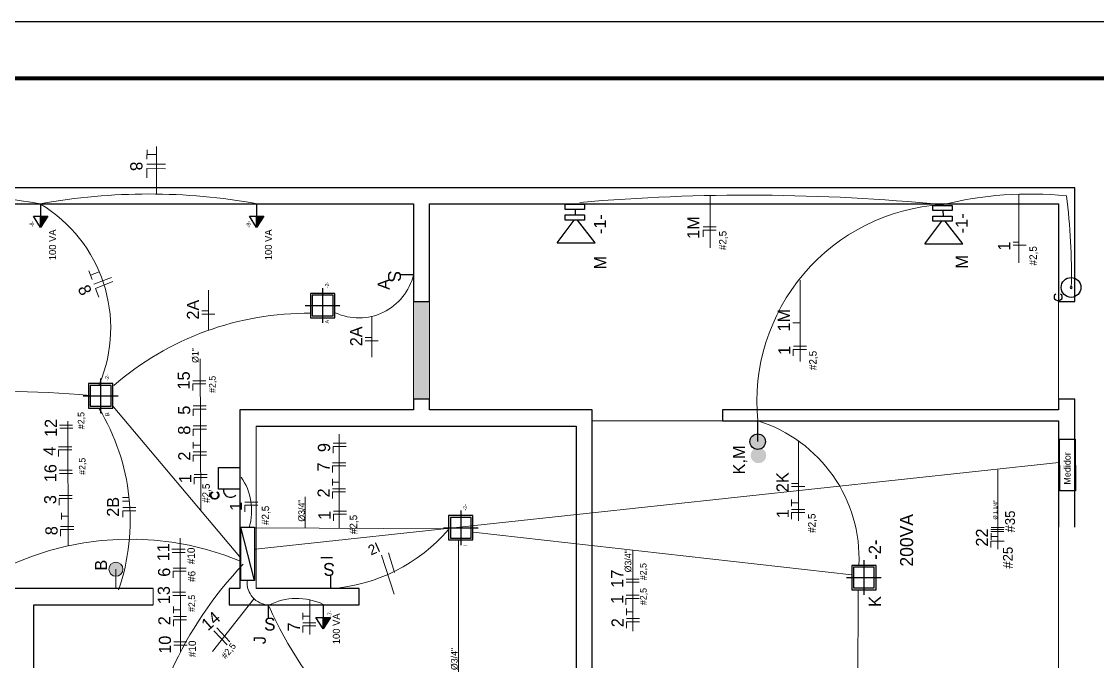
# Model space of a CAD drawing. Extents: x 419.58 to 420, y 0 to 0.295.
# Drawn here: x 419.7972 to 419.9295, y 0.2163 to 0.295 of the extents above; entities that cross this region are included whole.
import ezdxf

# ---------------------------------------------------------------- set-up
doc = ezdxf.new("R2010")
doc.units = 0
doc.header["$MEASUREMENT"] = 0
doc.linetypes.add('DASHDOT', pattern=[1, 0.5, -0.25, 0, -0.25])
doc.linetypes.add('DASHED', pattern=[1.905, 1.27, -0.635])
doc.layers.get('0').update_dxf_attribs({"linetype": 'CONTINUOUS'})
for name, color, linetype in [('08', 8, 'CONTINUOUS'), ('EE-INTERRUPTOR', 10, 'CONTINUOUS'), ('Tomada', 10, 'CONTINUOUS')]:
    doc.layers.add(name, color=color, linetype=linetype)
for name, color, linetype, lineweight in [('A-AREA-IDEN', 32, 'CONTINUOUS', 9), ('A-DETL-GENF', 92, 'CONTINUOUS', 9), ('A-FLOR', 192, 'CONTINUOUS', 9), ('A-FLOR-PATT', 8, 'CONTINUOUS', 9), ('A-WALL', 18, 'CONTINUOUS', 9), ('AL2', 19, 'CONTINUOUS', 20)]:
    doc.layers.add(name, color=color, linetype=linetype, lineweight=lineweight)
doc.styles.add('ROMAND', font='Romand', dxfattribs={"height": 0.3})

# ---------------------------------------------------------------- blocks, each defined once
blk = doc.blocks.new('A$C2d1ab4d6')
for points in [[(27.33165064993955, 157.931650649939), (27.33165064993955, 27.33165064993864), (157.9316506499381, 27.33165064993864), (157.9316506499381, 157.931650649939)], [(37.33165064993955, 147.931650649939), (37.33165064993955, 37.33165064993864), (147.9316506499381, 37.33165064993864), (147.9316506499381, 147.931650649939)]]:
    blk.add_lwpolyline(points, close=True)
at = {"layer": '08', "linetype": 'DASHDOT'}
for p, q in [((92.63165064993882, 185.2633012998776), (92.63165064993882, 0)), ((185.2633012998776, 92.63165064993882), (0, 92.63165064993882))]:
    blk.add_line(p, q, dxfattribs=at)

msp = doc.modelspace()

# ---------------------------------------------------------------- hatches: boundary and pattern name
at = {"ltscale": 50}
h = msp.add_hatch(color=1, dxfattribs=at)
h.dxf.hatch_style = 1
h.paths.add_polyline_path([(419.80040112344, 0.2710696070467407), (419.7995182691087, 0.2710696070467407), (419.7995182691087, 0.2696570401167833)])
h = msp.add_hatch(color=1, dxfattribs=at)
h.dxf.hatch_style = 1
h.paths.add_polyline_path([(419.8269578631304, 0.2710702157525589), (419.8260750087991, 0.2710702157525589), (419.8260750087991, 0.2696576488226015)])
at = {"true_color": 0xcd2027}
h = msp.add_hatch(color=242, dxfattribs=at)
h.dxf.hatch_style = 1
h.paths.add_polyline_path([(419.8877132205279, 0.2442662107282558, 1), (419.8877132205279, 0.2423621025970988, 1)])
h = msp.add_hatch(color=242, dxfattribs=at)
h.dxf.hatch_style = 1
h.paths.add_polyline_path([(419.887803470878, 0.2406617944851632, 1), (419.887803470878, 0.2425659026162634, 1)])
at = {"true_color": 0x000000}
h = msp.add_hatch(color=18, dxfattribs=at)
h.dxf.hatch_style = 1
h.paths.add_polyline_path([(419.8087666347207, 0.2284861385658132, -1), (419.8087666347207, 0.2267504540465097, -1)])
at = {"ltscale": 50}
h = msp.add_hatch(color=1, dxfattribs=at)
h.dxf.hatch_style = 1
h.paths.add_polyline_path([(419.8351481976099, 0.2216778827411758), (419.8342653432787, 0.2216778827411758), (419.8342653432787, 0.2202653158112184)])
at = {"layer": 'A-FLOR-PATT'}
h = msp.add_hatch(dxfattribs=at)
h.set_pattern_fill('FP_6', color=256, scale=0.01333333333333333, angle=90, style=0, pattern_type=2)
h.set_pattern_definition([(90, (419.7679709294536, -0.3489698819169575), (-0.00136, 0.005413333333333334), [0.0004533333333333334, -0.003613333333333334, 0.0004533333333333334, -0.003613333333333334, -0.02168]), (90, (419.7679709294536, -0.3489698819169575), (-0.00136, 0.005413333333333334), [-0.008133333333333334, 0.0004533333333333334, -0.007680000000000001, 0.0004533333333333334, -0.003613333333333334, -0.00948]), (90, (419.7679709294536, -0.3489698819169575), (-0.00136, 0.005413333333333334), [-0.02032, 0.0004533333333333334, -0.002266666666666667, 0.0004533333333333334, -0.00632]), (210, (419.7672909294536, -0.3469432152502918), (-0.004008084185819762, -0.003884461215813502), [0.0004533333333333329, -0.00361333333333333, 0.0004533333333333329, -0.00361333333333333, -0.02167999999999998]), (210, (419.7672909294536, -0.3469432152502918), (-0.004008084185819762, -0.003884461215813502), [-0.008133333333333326, 0.0004533333333333329, -0.007679999999999994, 0.0004533333333333329, -0.00361333333333333, -0.009479999999999992]), (210, (419.7672909294536, -0.3469432152502918), (-0.004008084185819762, -0.003884461215813502), [-0.02031999999999999, 0.0004533333333333329, -0.002266666666666665, 0.0004533333333333329, -0.006319999999999997]), (330.0000000000001, (419.7645842627869, -0.3462632152502465), (0.005368084185819762, -0.00152887211751983), [0.0004533333333333334, -0.003613333333333334, 0.0004533333333333334, -0.003613333333333334, -0.02168]), (330.0000000000001, (419.7645842627869, -0.3462632152502465), (0.005368084185819762, -0.00152887211751983), [-0.008133333333333334, 0.0004533333333333334, -0.007680000000000001, 0.0004533333333333334, -0.003613333333333334, -0.00948]), (330.0000000000001, (419.7645842627869, -0.3462632152502465), (0.005368084185819762, -0.00152887211751983), [-0.02032, 0.0004533333333333334, -0.002266666666666667, 0.0004533333333333334, -0.00632])])
h.paths.add_polyline_path([(419.8473628707376, 0.2605545955343587), (419.8453628707376, 0.2605545955343587), (419.8453628707376, 0.2485545955343582), (419.8473628707376, 0.2485545955343582)], flags=0)
h.paths.add_polyline_path([(419.8160295374043, 0.2092212622010265), (419.8160295374043, 0.2112212622010361), (419.8080295374043, 0.2112212622010361), (419.8080295374043, 0.2092212622010265), (419.8085742007169, 0.2092212622010265)], flags=0)
h.paths.add_polyline_path([(419.7560295374043, 0.2232212622010366), (419.7560295374043, 0.2252212622010461), (419.7480295374042, 0.2252212622010461), (419.7480295374042, 0.2232212622010366), (419.7483263491387, 0.2232212622010366)], flags=0)
h.paths.add_polyline_path([(419.7366962040709, 0.2232212622010366), (419.7366962040709, 0.2252212622010461), (419.7260295374043, 0.2252212622010461), (419.7260295374043, 0.2232212622010366), (419.736276778823, 0.2232212622010366)], flags=0)
h.paths.add_polyline_path([(419.7353628707376, 0.1878879288676671), (419.7260295374043, 0.1878879288676671), (419.7260295374043, 0.1858879288677144), (419.7353628707376, 0.1858879288677144)], flags=0)
h.paths.add_polyline_path([(419.6840295374043, 0.2022212622010215), (419.6840239150674, 0.2102212622010029), (419.6820295374043, 0.2102212622010029), (419.6820295374043, 0.2022212622010215)], flags=0)
h.paths.add_polyline_path([(419.6840295374043, 0.1892212622010447), (419.6840295374043, 0.1972212622010261), (419.6820295374043, 0.1972212622010261), (419.6820295374043, 0.1892212622010447)], flags=0)

# ---------------------------------------------------------------- linework, layer by layer
msp.add_line((419.58, 0.2950000000000568), (420, 0.2950000000000568))
at = {"color": 1, "ltscale": 63}
for p, q in [((419.7995182691087, 0.2725836683482044), (419.7995182691087, 0.2710696070467407)), ((419.8260750087991, 0.2725842770539657), (419.8260750087991, 0.2710702157525589)), ((419.7986354147775, 0.2710696070467407), (419.80040112344, 0.2710696070467407)), ((419.7995182691087, 0.2696570401167833), (419.7986354147775, 0.2710696070467407)), ((419.80040112344, 0.2710696070467407), (419.7995182691087, 0.2696570401167833)), ((419.7995182691087, 0.2696570401167833), (419.7995182691087, 0.2710696070467407)), ((419.8251921544679, 0.2710702157525589), (419.8269578631304, 0.2710702157525589)), ((419.8260750087991, 0.2696576488226015), (419.8251921544679, 0.2710702157525589)), ((419.8269578631304, 0.2710702157525589), (419.8260750087991, 0.2696576488226015)), ((419.8260750087991, 0.2696576488226015), (419.8260750087991, 0.2710702157525589)), ((419.8342653432787, 0.2231919440425827), (419.8342653432787, 0.2216778827411758)), ((419.8333824889474, 0.2216778827411758), (419.8351481976099, 0.2216778827411758)), ((419.8342653432787, 0.2202653158112184), (419.8333824889474, 0.2216778827411758)), ((419.8351481976099, 0.2216778827411758), (419.8342653432787, 0.2202653158112184)), ((419.8342653432787, 0.2202653158112184), (419.8342653432787, 0.2216778827411758))]:
    msp.add_line(p, q, dxfattribs=at)
at = {"color": 242, "true_color": 0xcd2027}
msp.add_line((419.8877132205279, 0.2433141566626773), (419.8877132205279, 0.245882922409919), dxfattribs=at)
at = {"color": 1}
for p, q in [((419.821395798321, 0.2401159188554516), (419.8240295374043, 0.2401159188554516)), ((419.821395798321, 0.2374821797721438), (419.821395798321, 0.2401159188554516)), ((419.8240295374043, 0.2401159188554516), (419.8240295374043, 0.2374821797721438)), ((419.8240295374043, 0.2374821797721438), (419.821395798321, 0.2374821797721438))]:
    msp.add_line(p, q, dxfattribs=at)
at = {"const_width": 0.0005}
msp.add_lwpolyline([(419.605, 0.00700000000005679), (419.605, 0.2880000000000568), (419.993, 0.2880000000000568), (419.993, 0.007000000000056843)], close=True, dxfattribs=at)
at = {"color": 1}
msp.add_lwpolyline([(419.8258096242135, 0.2262134214707316), (419.8241449288737, 0.2262134214707316), (419.8241449288737, 0.232777282632469), (419.8258096242135, 0.232777282632469)], close=True, dxfattribs=at)
msp.add_lwpolyline([(419.8258096242135, 0.2262134214707316), (419.8241449288737, 0.232777282632469)], dxfattribs=at)
msp.add_circle((419.9262537442351, 0.2622820638997609), 0.001217632108602201, dxfattribs=at)
at = {"color": 242, "true_color": 0xcd2027}
msp.add_circle((419.8877132205279, 0.2433141566626773), 0.0009520540655516186, dxfattribs=at)
at = {"color": 1}
for centre, radius, start, end in [((419.9262537442351, 0.2622820638997609), 0.0001141530101814606, 90, 270), ((419.9262537442351, 0.2622820638997609), 0.0001141530101814606, 270, 90), ((419.8228792820415, 0.2373665957376829), 0.0008996867579376365, 172.6187296064295, 314.2801853225651)]:
    msp.add_arc(centre, radius, start, end, dxfattribs=at)
at = {"layer": 'A-AREA-IDEN', "color": 251, "true_color": 0x636466}
for p, q in [((419.813785806859, 0.2737800956421097), (419.8137573704307, 0.2796144764525934)), ((419.8125942732322, 0.2780541182803518), (419.8126035936914, 0.2792041967878731)), ((419.8126009751675, 0.2786425254262781), (419.8137518810945, 0.2786331982613888)), ((419.8125734488141, 0.275757601218686), (419.8125827692734, 0.2769076797261505)), ((419.8125827692734, 0.2769076797261505), (419.8148829262884, 0.2768890388076102)), ((419.8125891142466, 0.2774602107071473), (419.8148892712617, 0.2774415697885502)), ((419.8818750779392, 0.2735675734077745), (419.8818750779392, 0.2671478295942507)), ((419.9198411670985, 0.2737094319019775), (419.9198411670985, 0.2653149613878441)), ((419.8810007066016, 0.2685278575401071), (419.8810007066016, 0.2693322262784363)), ((419.8810007066016, 0.2693322262784363), (419.8826094440782, 0.2693322262784363)), ((419.8810020124102, 0.2697186788691965), (419.8826107498869, 0.2697186788691965)), ((419.9191151234988, 0.2674839210535538), (419.9207238609755, 0.2674839210535538)), ((419.9191164293075, 0.267870373644314), (419.9198334743875, 0.267870373644314)), ((419.8058528149543, 0.2632435200462737), (419.8054423453398, 0.2643178952786798)), ((419.805644609466, 0.2637939002420921), (419.8067197576535, 0.2642046651673695)), ((419.806064461916, 0.2626885800637524), (419.8082132123808, 0.263509519292711)), ((419.8062599246559, 0.2621717386364821), (419.8084086751207, 0.2629926778654408)), ((419.8066703942704, 0.2610973634040761), (419.8062599246559, 0.2621717386364821)), ((419.8929202672829, 0.2631927692928571), (419.8929202672829, 0.2531843087925267)), ((419.8201782214548, 0.2619508827678487), (419.8201782214548, 0.2569962188117074)), ((419.8193525369279, 0.2593992100065634), (419.8201569056662, 0.2593992100065634)), ((419.8193512311192, 0.2590127574158032), (419.8209599685959, 0.2590127574158032)), ((419.8402567741008, 0.2586700983042078), (419.8402567741008, 0.2537154343480097)), ((419.8920504769331, 0.2579341672957867), (419.8928627152974, 0.2579341672957867)), ((419.8394297837651, 0.2557319729521623), (419.8410385212418, 0.2557319729521623)), ((419.8394310895738, 0.2561184255429225), (419.8402354583121, 0.2561184255429225)), ((419.8920908300629, 0.2538596984688866), (419.8920908300629, 0.2546640672072158)), ((419.8920908300629, 0.2546640672072158), (419.8936995675396, 0.2546640672072158)), ((419.8920921358716, 0.255050519797976), (419.8937008733482, 0.255050519797976)), ((419.8192010266006, 0.234861334703794), (419.8191475361989, 0.2534850026095796)), ((419.8182221578455, 0.2495978005509869), (419.8182221578455, 0.2504100389152768)), ((419.8182221578455, 0.2504100389152768), (419.819846634574, 0.2504100389152768)), ((419.8182234764296, 0.2508002724055132), (419.8198479531582, 0.2508002724055132)), ((419.8182697522311, 0.2477036559617432), (419.8198942289596, 0.2477036559617432)), ((419.8182684336469, 0.2465011841072169), (419.8182684336469, 0.2473134224715068)), ((419.8182684336469, 0.2473134224715068), (419.8198929103755, 0.2473134224715068)), ((419.8018449405411, 0.2453542980702537), (419.8034536780177, 0.2453542980702537)), ((419.801870886743, 0.2449611640509488), (419.8034796242196, 0.2449611640509488)), ((419.8028983901492, 0.2304723886149986), (419.8028683225683, 0.2458184635748353)), ((419.8182792629813, 0.2440394742672538), (419.8182792629813, 0.2448517126315437)), ((419.8182792629813, 0.2448517126315437), (419.8199037397099, 0.2448517126315437)), ((419.8182805815655, 0.2452419461217801), (419.8199050582941, 0.2452419461217801)), ((419.8362391270724, 0.2326961384072774), (419.8362391270724, 0.2442306858499705)), ((419.8017089390518, 0.2414730528314522), (419.8017089390518, 0.242285291195742)), ((419.8017089390518, 0.242285291195742), (419.8033334157804, 0.242285291195742)), ((419.8017102576359, 0.2426755246859784), (419.8033347343646, 0.2426755246859784)), ((419.8182876523761, 0.2424560991448743), (419.8182876523761, 0.2432604678832035)), ((419.8182890044925, 0.2428676440201798), (419.8190939519308, 0.2428676440201798)), ((419.8354832878275, 0.2418989780775291), (419.8354832878275, 0.242711216441819)), ((419.8354832878275, 0.242711216441819), (419.8371077645561, 0.242711216441819)), ((419.8354846064116, 0.2431014499320554), (419.8371090831403, 0.2431014499320554)), ((419.8927207407075, 0.2433377295625974), (419.8927207407075, 0.2335797759499769)), ((419.8182861046994, 0.2408498949209843), (419.8182861046994, 0.2416542636593704)), ((419.8182861046994, 0.2416542636593704), (419.819894842176, 0.2416542636593704)), ((419.818287410508, 0.2420407162500737), (419.8198961479847, 0.2420407162500737)), ((419.8017965768641, 0.2397955450052223), (419.8034053143409, 0.2397955450052223)), ((419.8354128728795, 0.2395159017437436), (419.8354128728795, 0.2403281401080335)), ((419.8354128728795, 0.2403281401080335), (419.8370373496081, 0.2403281401080335)), ((419.8354141914636, 0.2407183735982699), (419.8370386681922, 0.2407183735982699)), ((419.9172333855249, 0.2398303837949811), (419.9172333855249, 0.2300724301823038)), ((419.8018225230661, 0.2394024109859743), (419.8034312605428, 0.2394024109859743)), ((419.818392983058, 0.2380855214063899), (419.818392983058, 0.2388898901447192)), ((419.818392983058, 0.2388898901447192), (419.8200017205347, 0.2388898901447192)), ((419.8183942888667, 0.2392763427354794), (419.8200030263434, 0.2392763427354794)), ((419.8354212622743, 0.2379325266213641), (419.8354212622743, 0.2387368953597502)), ((419.8354226143907, 0.2383440714966696), (419.836227561829, 0.2383440714966696)), ((419.8354197145975, 0.2363263223974741), (419.8354197145975, 0.2371306911358602)), ((419.8354197145975, 0.2371306911358602), (419.8370284520742, 0.2371306911358602)), ((419.8354210204062, 0.2375171437266204), (419.8370297578829, 0.2375171437266204)), ((419.8918750614629, 0.2377761491741808), (419.8934995381915, 0.2377761491741808)), ((419.8918763800471, 0.2381663826643603), (419.8926886184114, 0.2381663826643603)), ((419.8017947327751, 0.2355057108409824), (419.8017947327751, 0.2363100795793116)), ((419.8017947327751, 0.2363100795793116), (419.8034034702519, 0.2363100795793116)), ((419.8017960385838, 0.2366965321700718), (419.8034047760605, 0.2366965321700718)), ((419.809578562503, 0.2364310186210332), (419.8103835099413, 0.2364310186210332)), ((419.8095951507808, 0.2359937902566003), (419.8103995195191, 0.2359937902566003)), ((419.8246388855297, 0.2358666826764306), (419.8262476230065, 0.2358666826764306)), ((419.8320660864677, 0.232721377369387), (419.8320469214141, 0.2365388513582616)), ((419.8918834508577, 0.2353805356874545), (419.8918834508577, 0.2361849044258406)), ((419.8918848029741, 0.23579208056276), (419.8926897504124, 0.23579208056276)), ((419.8020965382041, 0.2337397209690835), (419.8020965382041, 0.2345440897074127)), ((419.8096051920105, 0.2339995807155333), (419.8096051920105, 0.2348039494538625)), ((419.8096051920105, 0.2348039494538625), (419.8112139294872, 0.2348039494538625)), ((419.8096064978191, 0.2351904020446227), (419.8112152352958, 0.2351904020446227)), ((419.8246375797211, 0.2346758613473412), (419.8246375797211, 0.2354802300856704)), ((419.8246375797211, 0.2354802300856704), (419.8262463171978, 0.2354802300856704)), ((419.8355265929562, 0.2335619488828797), (419.8355265929562, 0.234366317621209)), ((419.8355265929562, 0.234366317621209), (419.8371353304329, 0.234366317621209)), ((419.8355278987648, 0.2347527702119692), (419.8371366362415, 0.2347527702119692)), ((419.891881903181, 0.2337743314636214), (419.891881903181, 0.2345787002019506)), ((419.891881903181, 0.2345787002019506), (419.8934906406577, 0.2345787002019506)), ((419.8918832089897, 0.2349651527927108), (419.8934919464663, 0.2349651527927108)), ((419.8020978903206, 0.2341512658443889), (419.8029028377589, 0.2341512658443889)), ((419.8019641220137, 0.2316759995313191), (419.8019641220137, 0.232488237895609)), ((419.8019641220137, 0.232488237895609), (419.8035885987423, 0.232488237895609)), ((419.8019654405978, 0.2328784713858454), (419.8035899173265, 0.2328784713858454)), ((419.9163855674479, 0.2322712220418452), (419.9179943049246, 0.2322712220418452)), ((419.9164030700916, 0.2324893642096981), (419.917994014823, 0.2324898842100538)), ((419.9164063820343, 0.2312260913871), (419.9164063820343, 0.2320304601254293)), ((419.9164077341507, 0.2316376362624055), (419.917212681589, 0.2316376362624055)), ((419.9164128689715, 0.2327470823127555), (419.9180373457002, 0.2327470823127555)), ((419.8166988769868, 0.2173941474171102), (419.8166649544483, 0.2314315955462689)), ((419.9163945479984, 0.2302669856959483), (419.9163945479984, 0.2310713544342775)), ((419.9163945479984, 0.2310713544342775), (419.9180032854752, 0.2310713544342775)), ((419.8156708244258, 0.2300754062350734), (419.8172795619025, 0.2300754062350734)), ((419.8156967706277, 0.2296822722157685), (419.8173055081044, 0.2296822722157685)), ((419.8414423071832, 0.229359120958236), (419.8429946439645, 0.2245579376465798)), ((419.8422804022206, 0.2296310387207541), (419.8430571290226, 0.2272287199685366)), ((419.8723541949865, 0.2299036360580544), (419.8723541949865, 0.2200113390271099)), ((419.8158013383886, 0.2277590429756629), (419.8174100758653, 0.2277590429756629)), ((419.8158000325799, 0.2265682216465166), (419.8158000325799, 0.2273725903849027)), ((419.8158000325799, 0.2273725903849027), (419.8174087700567, 0.2273725903849027)), ((419.8715185239263, 0.2263930146577877), (419.8731272614031, 0.2263930146577877)), ((419.8133628707376, 0.2232212622010366), (419.8133628707376, 0.2252212622010461)), ((419.8715172181177, 0.2260065620670275), (419.8731259555944, 0.2260065620670275)), ((419.8157432095444, 0.2247879876484262), (419.8173519470211, 0.2247879876484262)), ((419.8157691557463, 0.2243948536291214), (419.817377893223, 0.2243948536291214)), ((419.8257889001671, 0.2240108101598821), (419.8206585843611, 0.2174761837073333)), ((419.8326052204203, 0.2238104124915594), (419.8326052204203, 0.2195979314326451)), ((419.8715098033155, 0.2232256723914929), (419.8715098033155, 0.2240300411298222)), ((419.8715098033155, 0.2240300411298222), (419.8731185407921, 0.2240300411298222)), ((419.8715111091241, 0.2244164937205824), (419.8731198466008, 0.2244164937205824)), ((419.8158386291711, 0.2222022962366736), (419.8158386291711, 0.2230066649750597)), ((419.8158399812875, 0.2226138411119791), (419.8166449287259, 0.2226138411119791)), ((419.8715696229697, 0.2219605574559864), (419.8715696229697, 0.2227649261943156)), ((419.8715709750861, 0.2223721023312919), (419.8723759225244, 0.2223721023312919)), ((419.8158370814944, 0.2205960920128405), (419.8158370814944, 0.2214004607511697)), ((419.8158370814944, 0.2214004607511697), (419.8174458189711, 0.2214004607511697)), ((419.8158383873031, 0.2217869133419299), (419.8174471247797, 0.2217869133419299)), ((419.8317671772748, 0.2210260723248325), (419.8333759147515, 0.2210260723248325)), ((419.8317674191429, 0.2214414552196331), (419.8317674191429, 0.2222458239579623)), ((419.8317687712592, 0.2218530000949386), (419.8325737186976, 0.2218530000949386)), ((419.8715680752929, 0.2203543532320964), (419.8715680752929, 0.2211587219704256)), ((419.8715680752929, 0.2211587219704256), (419.8731768127696, 0.2211587219704256)), ((419.8715693811016, 0.2215451745611858), (419.8731781185783, 0.2215451745611858)), ((419.8208157210914, 0.220029784602275), (419.8224451235181, 0.2183112095360684)), ((419.8211706805097, 0.220398318193304), (419.8228000829364, 0.2186797431270975)), ((419.8317658714661, 0.2198352509957431), (419.8317658714661, 0.2206396197340723)), ((419.8317658714661, 0.2206396197340723), (419.8333746089428, 0.2206396197340723)), ((419.8158827002841, 0.218680906320003), (419.8174914377608, 0.218680906320003)), ((419.815908646486, 0.2182877723006982), (419.8175173839627, 0.2182877723006982))]:
    msp.add_line(p, q, dxfattribs=at)
at = {"layer": 'A-AREA-IDEN', "color": 150}
for p, q in [((419.8239585279014, 0.2291942443440576), (419.8084233156727, 0.2476290609758962)), ((419.8258141788891, 0.2327136863206647), (419.849689549091, 0.2325765198477825)), ((419.8526967019462, 0.2321920224236464), (419.899275805885, 0.2269256401855273)), ((419.8508988403757, 0.2312095994188894), (419.8508988403757, 0.2008140318122855)), ((419.9000697162552, 0.225076016627213), (419.8998583889623, 0.1810137802530107))]:
    msp.add_line(p, q, dxfattribs=at)
at = {"layer": 'A-AREA-IDEN', "color": 217, "linetype": 'DASHED', "ltscale": 0.1, "true_color": 0x93278f}
msp.add_line((419.8259314860709, 0.2300725123183724), (419.9247273892065, 0.2407339813849489), dxfattribs=at)
at = {"layer": 'A-AREA-IDEN', "color": 150}
for centre, radius, start, end in [((419.7806171802285, 0.1638670521572863), 0.11032233585404, 80.1375222546496, 100.3953646987995), ((419.8128229033601, 0.1989103054966108), 0.07486865434323974, 79.74809858177885, 100.2562080240939), ((419.8865569160038, 0.03082581941521312), 0.2428084760448924, 84.37877449172316, 94.89472961074934), ((419.9213013642134, 0.2279966349443043), 0.04578122380346698, 84.50832154889127, 103.8554808530102), ((419.8518192542627, 0.2640832836016784), 0.07447404708941177, 358.617627631504, 7.310752889745917), ((419.7903214833613, 0.2572716885508157), 0.01781310696995432, 337.1268076941323, 59.01941130214151), ((419.8386475758288, 0.2654397981095826), 0.00691144220914111, 245.1747327216579, 346.6800406562289), ((419.8323509259987, 0.2227187864287998), 0.0363938426621439, 89.3380940410335, 130.9244790266508), ((419.7929411067469, 0.09996054049747728), 0.1495647762609962, 85.15455111909431, 93.00184552784954), ((419.7839875379481, 0.2336552572998016), 0.02654575760583195, 341.1035692206945, 31.20970872779312), ((419.8824446267326, 0.2289459952788206), 0.01773410066121436, 357.2273293433727, 72.71071615191678), ((419.8182842102114, 0.2348243992725543), 0.007181528422909803, 343.5504389806637, 35.06939298304446), ((419.833678621192, 0.246313414736278), 0.02114520254500718, 274.1538877252434, 319.2163760226389), ((419.8594641111467, 0.1950663489682256), 0.04824997396900879, 136.5437079873998, 174.2535356069198), ((419.8276622539034, 0.2259666471825312), 0.002750371067707679, 175.412198654188, 266.864279068254), ((419.831011754618, 0.216371919891003), 0.00764524255673022, 64.65667324186332, 117.0465183058104), ((419.8702900247796, 0.2416218864452162), 0.04653433587752087, 203.5421677026322, 243.5095274329777)]:
    msp.add_arc(centre, radius, start, end, dxfattribs=at)
at = {"layer": 'A-AREA-IDEN', "color": 217, "linetype": 'DASHED', "ltscale": 0.1, "true_color": 0x93278f}
for centre, radius, start, end in [((419.911876533367, 0.2482416720779383), 0.02427401661086651, 93.62808080875286, 185.5688937133968), ((419.8105147531544, 0.1958828953876264), 0.03543283437079719, 67.4246543250549, 124.031399951237)]:
    msp.add_arc(centre, radius, start, end, dxfattribs=at)
at = {"layer": 'A-DETL-GENF', "color": 18, "true_color": 0x000000}
msp.add_line((419.8260295374043, 0.2252212622010461), (419.8260295374043, 0.2452212622010279), dxfattribs=at)
at = {"layer": 'A-FLOR'}
for p, q in [((419.8453628707376, 0.2485545955343582), (419.8453628707376, 0.2605545955343587)), ((419.8473628707376, 0.2485545955343582), (419.8473628707376, 0.2605545955343587)), ((419.9246962040709, 0.2485545955343582), (419.9246962040709, 0.2605545955343587)), ((419.8833628707376, 0.2458879288676599), (419.8673628707376, 0.2458879288676599)), ((419.9246962040709, 0.1681374013379013), (419.9246962040709, 0.2328040680046115))]:
    msp.add_line(p, q, dxfattribs=at)
at = {"layer": 'A-WALL', "lineweight": 25}
for p, q in [((419.9266962040709, 0.2745545955343687), (419.622696204071, 0.2745545955343687)), ((419.9266962040709, 0.2605545955343587), (419.9266962040709, 0.2745545955343687)), ((419.7260295374043, 0.2725545955343591), (419.8453628707376, 0.2725545955343591)), ((419.8453628707376, 0.2725545955343591), (419.8453628707376, 0.2605545955343587)), ((419.8473628707376, 0.2725545955343591), (419.9246962040709, 0.2725545955343591)), ((419.8473628707376, 0.2605545955343587), (419.8473628707376, 0.2725545955343591)), ((419.9246962040709, 0.2725545955343591), (419.9246962040709, 0.2605545955343587)), ((419.8453628707376, 0.2605545955343587), (419.8473628707376, 0.2605545955343587)), ((419.9246962040709, 0.2605545955343587), (419.9266962040709, 0.2605545955343587)), ((419.8473628707376, 0.2485545955343582), (419.8453628707376, 0.2485545955343582)), ((419.8453628707376, 0.2485545955343582), (419.8453628707376, 0.2472212622010375)), ((419.8473628707376, 0.2472212622010375), (419.8473628707376, 0.2485545955343582)), ((419.9266962040709, 0.2485545955343582), (419.9246962040709, 0.2485545955343582)), ((419.9246962040709, 0.2485545955343582), (419.9246962040709, 0.2472212622010375)), ((419.9266962040709, 0.2328040680046115), (419.9266962040709, 0.2485545955343582)), ((419.8453628707376, 0.2472212622010375), (419.8240295374043, 0.2472212622010375)), ((419.8240295374043, 0.2472212622010375), (419.8240295374043, 0.2252212622010461)), ((419.8673628707376, 0.2472212622010375), (419.8473628707376, 0.2472212622010375)), ((419.8673628707376, 0.179221262200997), (419.8673628707376, 0.2472212622010375)), ((419.9246962040709, 0.2472212622010375), (419.8833628707376, 0.2472212622010375)), ((419.8833628707376, 0.2472212622010375), (419.8833628707376, 0.2458879288676599)), ((419.8260295374043, 0.2452212622010279), (419.8653628707376, 0.2452212622010279)), ((419.8653628707376, 0.2452212622010279), (419.8653628707376, 0.1878879288676671)), ((419.8833628707376, 0.2458879288676599), (419.9246962040709, 0.2458879288676599)), ((419.9246962040709, 0.2458879288676599), (419.9246962040709, 0.2328040680046115)), ((419.8133628707376, 0.2252212622010461), (419.7700295374043, 0.2252212622010461)), ((419.8240295374043, 0.2252212622010461), (419.822696204071, 0.2252212622010461)), ((419.822696204071, 0.2252212622010461), (419.822696204071, 0.2232212622010366)), ((419.8386962040709, 0.2252212622010461), (419.8260295374043, 0.2252212622010461)), ((419.8386962040709, 0.2232212622010366), (419.8386962040709, 0.2252212622010461)), ((419.7986962040709, 0.2112212622010361), (419.7986962040709, 0.2232212622010366)), ((419.7986962040709, 0.2232212622010366), (419.8133628707376, 0.2232212622010366)), ((419.822696204071, 0.2232212622010366), (419.8386962040709, 0.2232212622010366))]:
    msp.add_line(p, q, dxfattribs=at)
at = {"layer": 'AL2', "color": 1, "ltscale": 63}
msp.add_line((419.8087666347207, 0.2276182963061615), (419.8087666347207, 0.2252402828426625), dxfattribs=at)
msp.add_circle((419.8087666347207, 0.2276182963061615), 0.0008678422596339486, dxfattribs=at)
at = {"layer": 'EE-INTERRUPTOR', "ltscale": 63}
for p, q in [((419.8453965716724, 0.2638412745385494), (419.8438219384072, 0.2638412745385494)), ((419.8351894470305, 0.2252248633952263), (419.8351894470305, 0.2267994966603624)), ((419.8275073246918, 0.2232209509114682), (419.8275073246918, 0.221646317646389))]:
    msp.add_line(p, q, dxfattribs=at)
at = {"layer": 'Tomada', "color": 18, "true_color": 0x000000}
for p, q in [((419.8653156857864, 0.2711818510388753), (419.8653026800278, 0.2718718630551393)), ((419.9105433144502, 0.2710496745281148), (419.9105303086916, 0.271739686544322)), ((419.8630281975726, 0.2677763499858656), (419.8651282530467, 0.2705506460026186)), ((419.8677286936838, 0.2677780911098466), (419.8655491706363, 0.2705523871265996)), ((419.9082558262364, 0.2676441734751052), (419.9103558817105, 0.2704184694918581)), ((419.9129563223476, 0.2676459145990862), (419.9107767993002, 0.2704202106158391))]:
    msp.add_line(p, q, dxfattribs=at)
for points in [[(419.8640408228974, 0.2718718630551393), (419.8640408228974, 0.2725098017185701), (419.8663954134433, 0.2725098017185701), (419.8663954134433, 0.2718718630551393)], [(419.9092684515613, 0.271739686544322), (419.9092684515613, 0.2723776252078096), (419.9116230421072, 0.2723776252078096), (419.9116230421072, 0.271739686544322)], [(419.8640408228974, 0.2705569249862378), (419.8640408228974, 0.2711948636496686), (419.8663954134433, 0.2711948636496686), (419.8663954134433, 0.2705569249862378)], [(419.9092684515613, 0.2704247484754774), (419.9092684515613, 0.2710626871389081), (419.9116230421072, 0.2710626871389081), (419.9116230421072, 0.2704247484754774)], [(419.9248717915048, 0.2372416049541357), (419.9248263364403, 0.2436305818832238), (419.9267490505541, 0.2436305818832238), (419.9267945056186, 0.2372416049541357)]]:
    msp.add_lwpolyline(points, close=True, dxfattribs=at)
for points in [[(419.86303220352, 0.2677796145933371), (419.8677289325207, 0.2677796145933371)], [(419.9082598321838, 0.2676474380825766), (419.9129565611846, 0.2676474380825766)]]:
    msp.add_lwpolyline(points, dxfattribs=at)

# ---------------------------------------------------------------- block references
at = {"xscale": 2.302951320574194e-05, "yscale": 2.302951320574194e-05, "zscale": 2.302951320574194e-05, "rotation": 90}
for p in [(419.8363341577966, 0.2579132353858427, -2.934199972705913e-06), (419.8090315504409, 0.2468101936794938, -2.934199972705913e-06), (419.8533213368703, 0.230587712591273, -2.934199972705913e-06), (419.9029094872976, 0.2244531768956222, -2.934199972705913e-06)]:
    msp.add_blockref('A$C2d1ab4d6', p, dxfattribs=at)

# ---------------------------------------------------------------- texts
at = {"color": 1, "style": 'ROMAND'}
for height, p in [(0.001522040135752751, (419.9251713810782, 0.2604844129931507)), (0.001646086927057905, (419.8214802629604, 0.2360471897951015))]:
    msp.add_text('c', height=height, rotation=90, dxfattribs=at).set_placement(p)
at = {"layer": 'A-AREA-IDEN', "color": 251, "true_color": 0x636466, "attachment_point": 1}
for s, insert, char_height, rotation in [('8', (419.8120040228326, 0.2777959433865362), 0.001503312859547084, 273.4294487197508), ('-1-', (419.9120449862073, 0.2689362538470164), 0.001503312859547084, 90), ('-8-', (419.7981709769662, 0.2696859648050349), 0.0004739713684102749, 90), ('-8-', (419.8248477419743, 0.2696664125379016), 0.0004739713684102749, 90), ('-1-', (419.8675671807804, 0.268838361814403), 0.001503312859547084, 90), ('1M', (419.879034032006, 0.2682578093273378), 0.001503312859547084, 90), ('#2,5 ', (419.8829563303398, 0.2668695694588337), 0.0009142613757026451, 90), ('1', (419.9172673708077, 0.2667990075042894), 0.001503312859547084, 90), ('M', (419.8675831340043, 0.2644953928978566), 0.001503312859547084, 90), ('M', (419.9120609394312, 0.26459328493047), 0.001503312859547084, 90), ('#2,5 ', (419.9211262541214, 0.264986210334996), 0.0009142613757026451, 90), ('8', (419.8053972533128, 0.2627879836583134), 0.001503312859547084, 294.80334356205844), ('-2-', (419.8344980745644, 0.2621951943736462), 0.0004739713684102749, 90), ('A', (419.8409681763781, 0.2619912234908384), 0.00148874754176268, 90), ('2A', (419.8175034784281, 0.2583278438665388), 0.00148874754176268, 90), ('1M', (419.8901833279755, 0.2568523193326655), 0.001503312859547084, 90), ('A', (419.8345140277883, 0.2578522254570998), 0.0004739713684102749, 90), ('2A', (419.8375820310741, 0.255047059402898), 0.00148874754176268, 90), ('Ø1" ', (419.8181246543037, 0.2529911301057268), 0.0008097471393443406, 90), ('1', (419.8902430773718, 0.2539791536579514), 0.00148874754176268, 90), ('#2,5 ', (419.8940402438413, 0.2521065173020247), 0.0009142613757026451, 90), ('-2-', (419.8074539294444, 0.2508143372413087), 0.0004739713684102749, 90), ('15', (419.8163563274721, 0.249718424442392), 0.001503312859547084, 90), ('5', (419.8164026032735, 0.2466218079986788), 0.001503312859547084, 90), ('#2,5 ', (419.8040892184744, 0.2448482976434434), 0.0008097471393443406, 90), ('B', (419.8074698826684, 0.2464713683247624), 0.0004739713684102749, 90), ('12', (419.8000218282432, 0.2438897979109242), 0.00148874754176268, 90), ('8', (419.8164134326079, 0.2441600981587158), 0.001503312859547084, 90), ('4', (419.7998431086784, 0.2415936767229141), 0.001503312859547084, 90), ('9', (419.8336174574541, 0.2420196019689911), 0.001503312859547084, 90), ('K,M', (419.8846587520023, 0.2392728575406409), 0.001503312859547084, 90), ('#2,5 ', (419.8042230561668, 0.2392216803069687), 0.0008097471393443406, 90), ('2', (419.8164383520083, 0.2409693501100492), 0.00148874754176268, 90), ('16', (419.7999734645664, 0.2383310448458928), 0.00148874754176268, 90), ('7', (419.8335470425061, 0.2396365256352055), 0.001503312859547084, 90), ('1', (419.816545230367, 0.2382049765954548), 0.00148874754176268, 90), ('2K', (419.8900092310896, 0.237084534701296), 0.001503312859547084, 90), ('#2,5 ', (419.8194075640939, 0.2357694087991149), 0.0009142613757026451, 90), ('2', (419.8335719619064, 0.2364457775865958), 0.00148874754176268, 90), ('3', (419.7999469800841, 0.2356251660300472), 0.00148874754176268, 90), ('2B', (419.8076673888173, 0.2340710944224043), 0.00148874754176268, 90), ('1', (419.8227898270301, 0.2347953165364061), 0.00148874754176268, 90), ('Ø3/4" ', (419.8312016868833, 0.2334580640967374), 0.0008097471393443406, 90), ('-2-', (419.8514975618299, 0.2348303065893447), 0.0004739713684102749, 90), ('Ø 1.1/4"', (419.9166975567467, 0.2337268092587124), 0.0004722677033205234, 90), ('#2,5 ', (419.826704378379, 0.2330443616919524), 0.0009142613757026451, 90), ('1', (419.8336788402651, 0.2336814040719446), 0.00148874754176268, 90), ('#2,5 ', (419.8375322721787, 0.2319251485379823), 0.0009142613757026451, 90), ('1', (419.89003415049, 0.2338937866526862), 0.001503312859547084, 90), ('#2,5 ', (419.8939045219597, 0.2320852060393008), 0.0009142613757026451, 90), ('#35 ', (419.918139587966, 0.2321287959142637), 0.001209460232924639, 90), ('8', (419.8000982916403, 0.2317966234227811), 0.001503312859547084, 90), ('22', (419.9145467953074, 0.2303864408850131), 0.001503312859547084, 90), ('11', (419.813847712128, 0.228610906075744), 0.00148874754176268, 90), ('2I', (419.839636432287, 0.2304167741094147), 0.001235823498696011, 24.162322806317412), ('I', (419.8515135150538, 0.2304873376727983), 0.0004739713684102749, 90), ('-2-', (419.9013571458227, 0.2287951124787355), 0.001503312859547084, 90), ('#25 ', (419.9178729039717, 0.2276738274374566), 0.001209460232924639, 90), ('#10 ', (419.8175663216235, 0.2282342814301614), 0.0009142613757026451, 90), ('I', (419.8339405959123, 0.2287568877495119), 0.00148874754176268, 90), ('Ø3/4" ', (419.871358888151, 0.2272240726974815), 0.0008097471393443406, 90), ('B', (419.8061953792454, 0.2274505010379926), 0.00148874754176268, 90), ('6', (419.8139522798889, 0.2266876768356383), 0.00148874754176268, 90), ('#2,5 ', (419.8732245888109, 0.2262640696291101), 0.0008097471393443406, 90), ('#6 ', (419.8176353629214, 0.2260526468419926), 0.0009142613757026451, 90), ('17', (419.8696694654266, 0.2253216485177632), 0.001503312859547084, 90), ('13', (419.8139200972466, 0.2233234874890968), 0.00148874754176268, 90), ('#2,5 ', (419.8732426036327, 0.2231987885884905), 0.0008097471393443406, 90), ('#2,5 ', (419.817696012453, 0.2223530297934531), 0.0008097471393443406, 90), ('1', (419.8696620506244, 0.2233451275805578), 0.001503312859547084, 90), ('K', (419.9013730990466, 0.2229769991773765), 0.001503312859547084, 90), ('14', (419.8191079819818, 0.2210882117875599), 0.00148874754176268, 41.20815213038727), ('-7-', (419.8348261279979, 0.2217311412824188), 0.0004739713684102749, 90), ('2', (419.8139893288034, 0.2207155472019053), 0.00148874754176268, 90), ('2', (419.8697203226018, 0.2204738084211613), 0.001503312859547084, 90), ('7', (419.8299181187751, 0.2199547061848079), 0.00148874754176268, 90), ('10', (419.8140595879863, 0.2172164061606736), 0.00148874754176268, 90), ('#10 ', (419.8177056913834, 0.2167949572398129), 0.0009142613757026451, 90), ('#2,5 ', (419.8216455123694, 0.217013507615377), 0.0008097471393443406, 50.55449111650878), ('J', (419.8257188822196, 0.2183865404012977), 0.00148874754176268, 90), ('Ø3/4" ', (419.8499901326951, 0.2152020684356444), 0.0008097471393443406, 90)]:
    msp.add_mtext(s, dxfattribs=dict(at, insert=insert, char_height=char_height, rotation=rotation))
at = {"layer": 'A-AREA-IDEN', "attachment_point": 1, "rotation": 90}
for s, width, gutter_width, insert, char_height in [('100 VA', 0.006017528984288483, 0.004320047548761958, (419.8005436528471, 0.2656314801402573), 0.0008640095097523917), ('100 VA', 0.006017528984288483, 0.004320047548761958, (419.8271003925375, 0.2656320888460186), 0.0008640095097523917), ('200VA', 0.003814289044640281, 0.008056016356746035, (419.9052143637005, 0.2279369128224289), 0.001611203271349207), ('100 VA', 0.006017528984288483, 0.004320047548761958, (419.8354514486635, 0.2183881501837845), 0.0008640095097523917)]:
    msp.add_mtext_dynamic_manual_height_columns(s, width=width, gutter_width=gutter_width, heights=[0], dxfattribs=dict(at, insert=insert, char_height=char_height))
at = {"layer": 'A-AREA-IDEN', "color": 251, "true_color": 0x636466, "insert": (419.820228959665, 0.2493040243343216), "char_height": 0.0008097471393443406, "width": 0.003373946413934752, "attachment_point": 1, "rotation": 90}
msp.add_mtext('#2,5 ', dxfattribs=at)
at = {"layer": 'EE-INTERRUPTOR', "ltscale": 63}
for rotation, p in [(270.0000000116727, (419.8422400965129, 0.2643528507040855)), (180.0000000117248, (419.835701023196, 0.2283813385546978)), (1.172478246525104e-08, (419.8269957485263, 0.2200644757519967))]:
    msp.add_text('S', height=0.001581561569777376, rotation=rotation, dxfattribs=at).set_placement(p)
at = {"layer": 'Tomada', "color": 18, "true_color": 0x000000, "insert": (419.9253690635887, 0.2380268447354865), "char_height": 0.0008235092906411256, "attachment_point": 1, "rotation": 90}
msp.add_mtext_dynamic_manual_height_columns('Medidor', width=0.006602877987925863, gutter_width=0.004117546453205627, heights=[0], dxfattribs=at)

doc.saveas('drawing.dxf')
